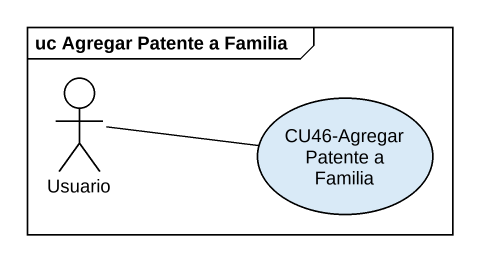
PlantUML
@startuml
mainframe uc Agregar Patente a Familia
actor Usuario
usecase "CU46-Agregar Patente a Familia" as CU46_Agregar_Patente_a
Usuario -right- CU46_Agregar_Patente_a
@enduml
